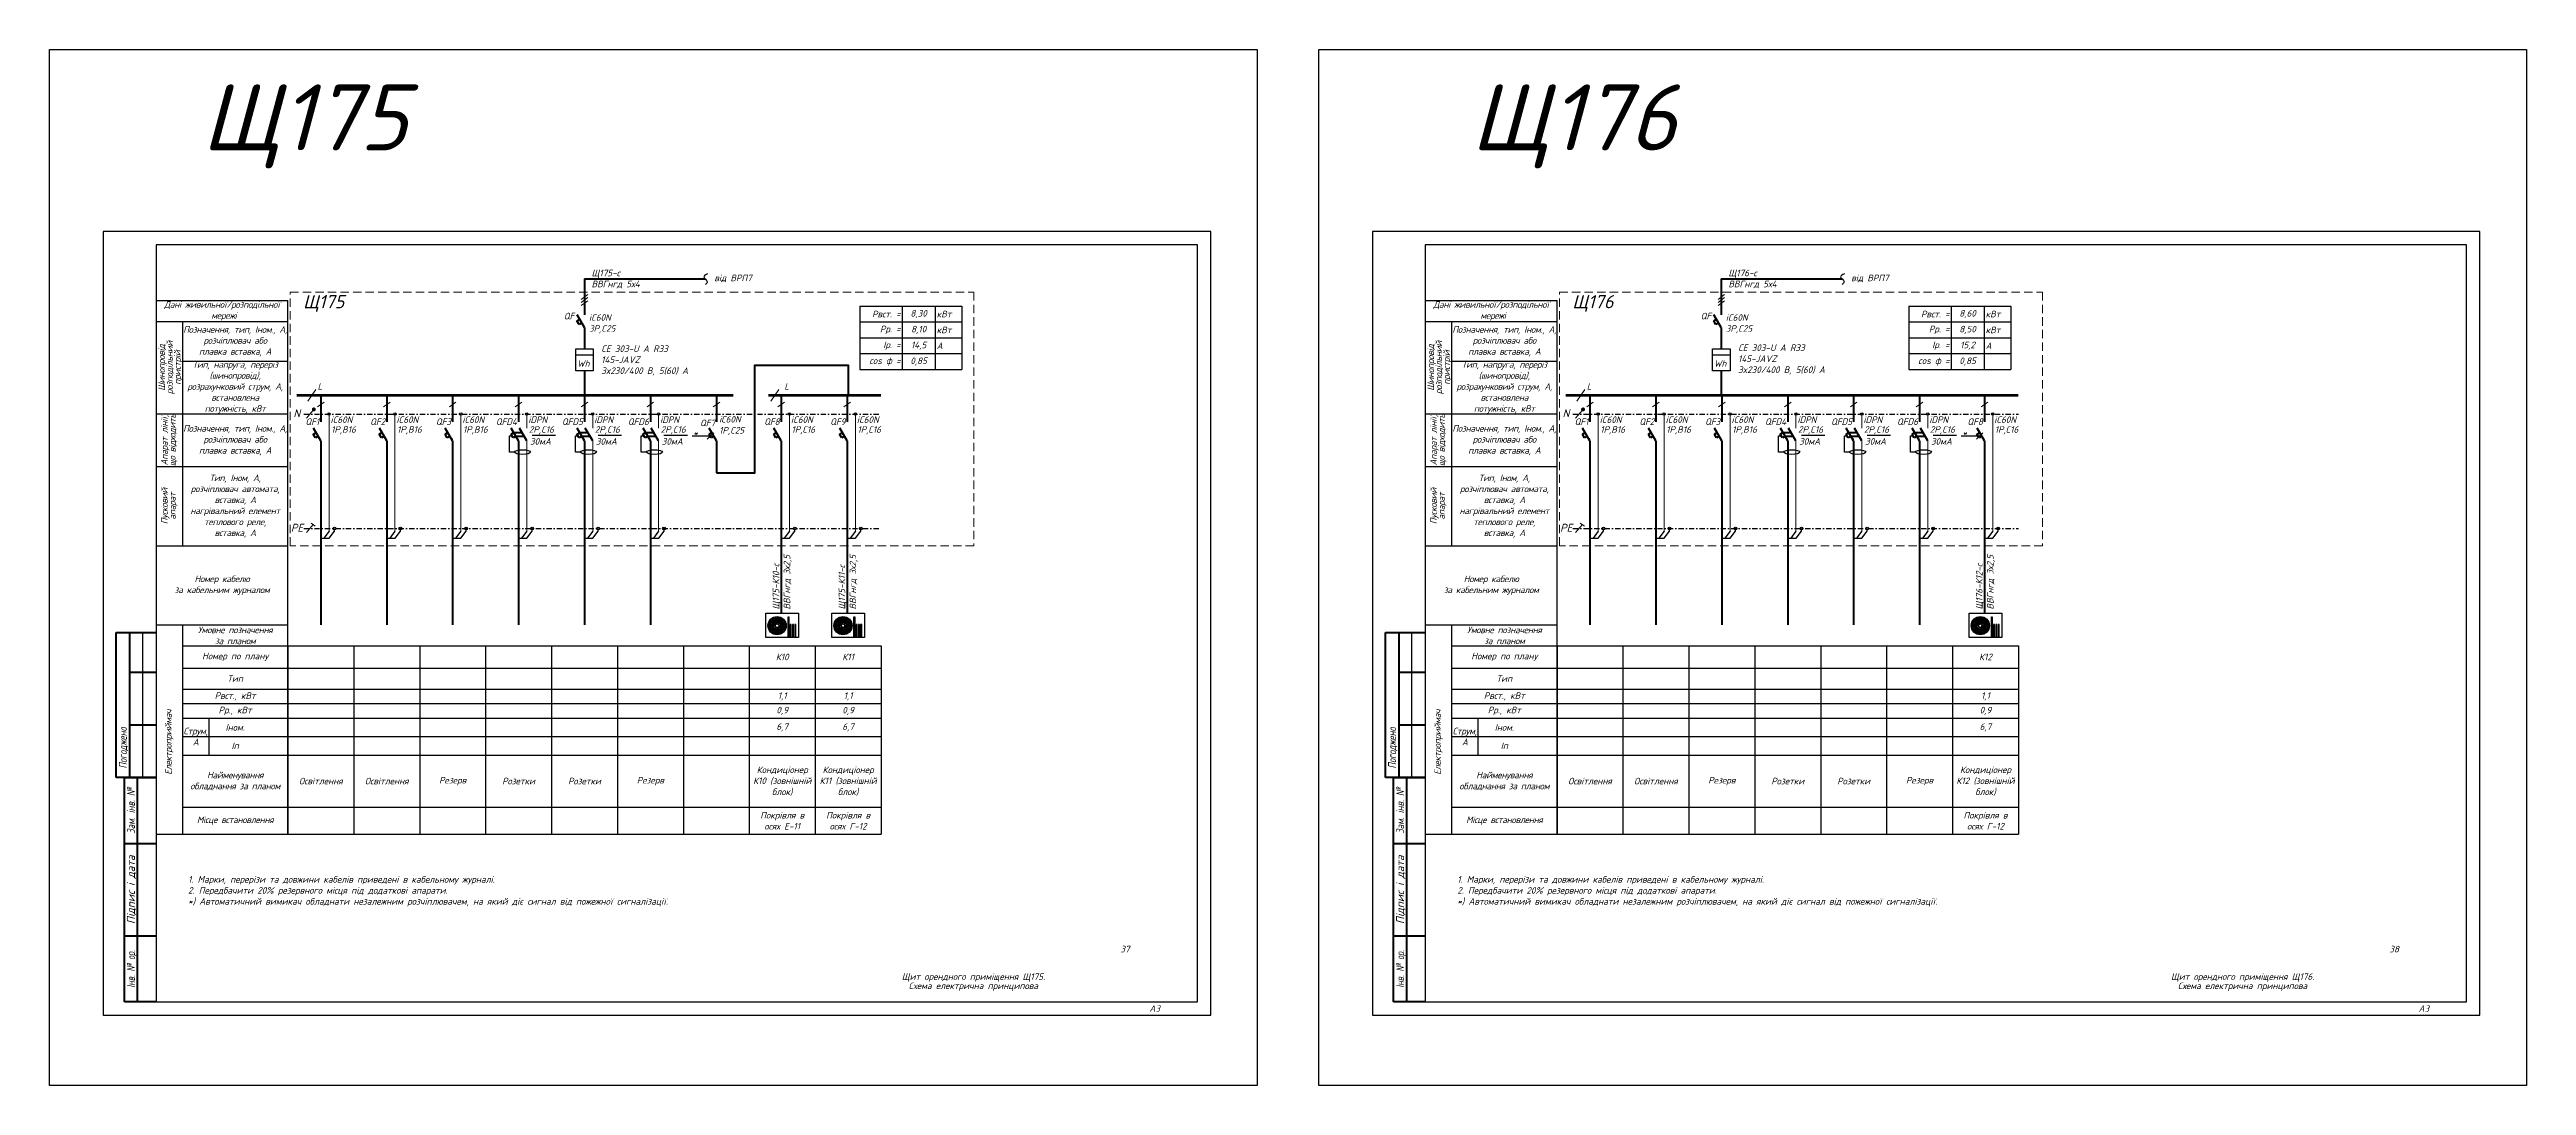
# Model space of a CAD drawing. Header units: millimetres. Extents: x -122434 to 1506205, y -201405 to 386015.
# Drawn here: x 119543 to 213487, y -157317 to -118048 of the extents above; entities that cross this region are included whole.
import ezdxf
from ezdxf.enums import TextEntityAlignment as Align

# ---------------------------------------------------------------- set-up
doc = ezdxf.new("R2010")
doc.units = ezdxf.units.MM
doc.linetypes.add('DASHDOTX2', pattern=[2, 1, -0.5, 0, -0.5])
doc.linetypes.add('DASHED', pattern=[9.525, 6.35, -3.175])
doc.layers.add('Маркування електро ліній', color=7, linetype='Continuous', lineweight=18)
doc.layers.add('Рамка внешняя', color=4, linetype='Continuous', lineweight=30, plot=False)
doc.layers.add('Схема', color=7, linetype='Continuous')
doc.styles.add('GOST 2.304', font='isocpeui.ttf')
doc.styles.add('ICO', font='isocpeui.ttf')
doc.styles.get("Standard").update_dxf_attribs({"font": 'arial.ttf'})
doc.styles.add('ГОСТ 2.304', font='isocpeui.ttf')
doc.styles.add('СГЕНЕРИР_СТИЛЬ_7', font='isocpeui.ttf')
doc.dimstyles.new('М150', dxfattribs={"dimscale": 1, "dimtxt": 2.5, "dimasz": 2.5, "dimexe": 0, "dimexo": 2.5, "dimgap": 1, "dimtad": 1, "dimlfac": 150, "dimtxsty": 'Standard', "dimblk": 'OBLIQUE', "dimcen": 2.5, "dimadec": 0, "dimazin": 0, "dimtfac": 1, "dimtmove": 0, "dimatfit": 3, "dimldrblk": 'OBLIQUE', "dimfxl": 1, "dimarcsym": 0})

# ---------------------------------------------------------------- blocks, each defined once
blk = doc.blocks.new('*T135')
at = {"color": 0, "lineweight": -2, "transparency": 16777216}
for p, q in [((0, 0), (4000, 0)), ((0, 0), (0, -7141)), ((4000, 0), (21500, 0)), ((4000, 0), (4000, -7141)), ((6500, 0), (6500, -6112)), ((9000, 0), (9000, -6112)), ((11500, 0), (11500, -6112)), ((14000, 0), (14000, -6112)), ((16500, 0), (16500, -7141)), ((19000, 0), (19000, -2737)), ((21500, 0), (21500, -2737)), ((0, -837), (4000, -837)), ((4000, -837), (26500, -837)), ((24000, -837), (24000, -4137)), ((26500, -837), (26500, -4137)), ((0, -1637), (4000, -1637)), ((4000, -1637), (26500, -1637)), ((0, -2187), (4000, -2187)), ((0, -2737), (4000, -2737)), ((4000, -2187), (26500, -2187)), ((4000, -2737), (26500, -2737)), ((0, -3437), (4000, -3437)), ((4000, -3437), (21500, -3437)), ((19000, -3437), (19000, -7141)), ((21500, -3437), (21500, -7141)), ((0, -4137), (4000, -4137)), ((4000, -4137), (26500, -4137)), ((0, -6112), (4000, -6112)), ((4000, -6112), (26500, -6112)), ((24000, -6112), (24000, -7141)), ((26500, -6112), (26500, -7141)), ((0, -7141), (4000, -7141)), ((14000, -7141), (26500, -7141))]:
    blk.add_line(p, q, dxfattribs=at)
at = {"color": 0, "linetype": 'ByBlock', "lineweight": -2, "transparency": 16777216}
for p, q in [((21500, 0), (26500, 0)), ((24000, 0), (24000, -837)), ((26500, 0), (26500, -837)), ((19000, -2737), (19000, -3437)), ((21500, -2737), (21500, -3437)), ((21500, -3437), (26500, -3437)), ((24000, -4137), (24000, -6112)), ((26500, -4137), (26500, -6112)), ((6500, -6112), (6500, -7141)), ((9000, -6112), (9000, -7141)), ((11500, -6112), (11500, -7141)), ((14000, -6112), (14000, -7141)), ((4000, -7141), (14000, -7141))]:
    blk.add_line(p, q, dxfattribs=at)
at = {"color": 0, "transparency": 16777216, "char_height": 250, "attachment_point": 5}
for s, insert, width, style in [('Номер по плану', (2000, -418), 3880, 'GOST 2.304'), ('К10', (22750, -418), 2380, 'ГОСТ 2.304'), ('К11', (25250, -418), 2380, 'ГОСТ 2.304'), ('Рвст., кВт', (2000, -1912), 3880, 'GOST 2.304'), ('Тип', (2000, -1237), 3880, 'GOST 2.304'), ('1,1', (22750, -1912), 2380, 'ГОСТ 2.304'), ('1,1', (25250, -1912), 2380, 'ГОСТ 2.304'), ('Рр., кВт', (2000, -2462), 3880, 'GOST 2.304'), ('0,9', (22750, -2462), 2380, 'ГОСТ 2.304'), ('0,9', (25250, -2462), 2380, 'ГОСТ 2.304'), ('Іном.', (2000, -3087), 3880, 'GOST 2.304'), ('Іп', (2000, -3787), 3880, 'GOST 2.304'), ('6,7', (22750, -3087), 2380, 'ГОСТ 2.304'), ('6,7', (25250, -3087), 2380, 'ГОСТ 2.304'), ('Кондиціонер К10 (зовнішній блок)', (22750, -5124), 2380, 'ГОСТ 2.304'), ('Кондиціонер К11 (зовнішній блок)', (25250, -5124), 2380, 'ГОСТ 2.304'), ('{\\T0.95;\\C7;Найменування обладнання за планом}', (2000, -5124), 3880, 'GOST 2.304'), ('Освітлення', (5250, -5124), 2380, 'GOST 2.304'), ('Освітлення', (7750, -5124), 2380, 'GOST 2.304'), ('Резерв', (10250, -5124), 2380, 'GOST 2.304'), ('Розетки', (12750, -5124), 2380, 'GOST 2.304'), ('Розетки', (15250, -5124), 2380, 'GOST 2.304'), ('Резерв', (17750, -5124), 2380, 'GOST 2.304'), ('{\\T0.95;\\C7;Місце встановлення}', (2000, -6626), 3880, 'GOST 2.304'), ('Покрівля в осях Е-11', (22750, -6626), 2380, 'ГОСТ 2.304'), ('Покрівля в осях Г-12', (25250, -6626), 2380, 'ГОСТ 2.304')]:
    blk.add_mtext(s, dxfattribs=dict(at, insert=insert, width=width, style=style))
blk = doc.blocks.new('*U161')
at = {"color": 0, "lineweight": 40}
for p, q in [((0, 0), (0, -1005)), ((-284, -1468), (-180, -1408)), ((-204, -1607), (-284, -1468)), ((0, -1720), (-280, -1240)), ((-100, -1547), (-204, -1607))]:
    blk.add_line(p, q, dxfattribs=at)
at = {"color": 0, "lineweight": 13}
blk.add_line((-124, -441), (124, -256), dxfattribs=at)
at = {"color": 0, "lineweight": 9}
for p, q in [((311, -711), (311, -1240)), ((311, -1240), (311, -1720)), ((311, -2461), (311, -1720)), ((311, -2941), (311, -2461)), ((311, -5151), (311, -2941))]:
    blk.add_line(p, q, dxfattribs=at)
at = {"lineweight": 40}
for p, q in [((0, -1720), (0, -2226)), ((0, -2226), (0, -2941)), ((0, -2941), (0, -4529))]:
    blk.add_line(p, q, dxfattribs=at)
at = {"color": 0}
blk.add_circle((311, -711), 46.3, dxfattribs=at)
at = {"color": 0, "lineweight": 40}
blk.add_point((-37, -1659), dxfattribs=at)
at = {"style": 'ГОСТ 2.304'}
blk.add_attdef('QF', text='', height=250, dxfattribs=at).set_placement((-61, -997), align=Align.MIDDLE_RIGHT)
at = {"lineweight": 50, "style": 'ГОСТ 2.304'}
for tag, p in [('ТYPE', (369, -1046)), ('CURRENT', (391, -1419))]:
    blk.add_attdef(tag, p, '', height=250, dxfattribs=at)
blk = doc.blocks.new('*U159')
at = {"color": 0, "lineweight": 40}
for p, q in [((0, 0), (0, -1005)), ((-284, -1468), (-180, -1408)), ((-204, -1607), (-284, -1468)), ((0, -1720), (-280, -1240)), ((-100, -1547), (-204, -1607)), ((-181, -1409), (130, -1409)), ((-100, -1547), (210, -1547)), ((311, -1720), (31, -1240))]:
    blk.add_line(p, q, dxfattribs=at)
at = {"color": 0, "lineweight": 13}
blk.add_line((-124, -441), (124, -256), dxfattribs=at)
at = {"color": 0, "lineweight": 9}
for p, q in [((311, -711), (311, -1240)), ((311, -2461), (311, -1720)), ((311, -2941), (311, -2461)), ((311, -5151), (311, -2941))]:
    blk.add_line(p, q, dxfattribs=at)
at = {"lineweight": 40}
for p, q in [((0, -1720), (0, -2226)), ((0, -2226), (0, -2941)), ((0, -2941), (0, -4529))]:
    blk.add_line(p, q, dxfattribs=at)
blk.add_line((516, -1512), (1402, -1512))
at = {"color": 0}
blk.add_lwpolyline([(-151, -2149), (-346, -2149), (-346, -1537), (-244, -1537)], dxfattribs=at)
blk.add_circle((311, -711), 46.3, dxfattribs=at)
blk.add_ellipse((153, -2149), major_axis=(-304, 0), ratio=0.29336, dxfattribs=at)
at = {"color": 0, "lineweight": 40}
blk.add_point((-37, -1659), dxfattribs=at)
at = {"style": 'ГОСТ 2.304'}
blk.add_attdef('QF', text='', height=250, dxfattribs=at).set_placement((-61, -997), align=Align.MIDDLE_RIGHT)
at = {"lineweight": 50, "style": 'ГОСТ 2.304'}
for tag, p in [('ТYPE', (369, -1046)), ('CURRENT', (391, -1419)), ('D_CURRENT', (432, -1871))]:
    blk.add_attdef(tag, p, '', height=250, dxfattribs=at)
blk = doc.blocks.new('*U129')
at = {"lineweight": 40}
for p, q in [((4.94, 90), (4.94, 145)), ((4.94, 145), (19.94, 145)), ((9.94, 145), (9.94, 90)), ((9.94, 130), (19.94, 130)), ((9.94, 110), (19.94, 110)), ((19.94, 90), (4.94, 90))]:
    blk.add_line(p, q, dxfattribs=at)
at = {"lineweight": 25}
blk.add_line((14.94, 90), (14.94, 145), dxfattribs=at)
at = {"linetype": 'Continuous', "lineweight": 60}
for p, q in [((8, 5), (8, 90)), ((8, 90), (20, 90)), ((13, 5), (13, 90)), ((8, 65), (20, 65)), ((8, 30), (20, 30)), ((20, 5), (8, 5))]:
    blk.add_line(p, q, dxfattribs=at)
at = {"lineweight": 30, "ltscale": 100}
blk.add_lwpolyline([(20, 5), (415, 5), (415, 292), (20, 292)], close=True, dxfattribs=at)
at = {"layer": 'Рамка внешняя', "ltscale": 100}
blk.add_lwpolyline([(0, 0), (420, 0), (420, 297), (0, 297)], close=True, dxfattribs=at)
at = {"linetype": 'Continuous', "lineweight": 25, "style": 'СГЕНЕРИР_СТИЛЬ_7'}
for s, width, p in [('Погоджено', 0.8, (7.44, 101.27)), ('Зам. інв. №', 0.8, (10.5, 77.5)), ('Інв. № ор.', 0.7, (10.5, 17.5))]:
    blk.add_text(s, height=3, rotation=90, dxfattribs=dict(at, width=width)).set_placement(p, align=Align.MIDDLE_CENTER)
blk.add_text('Підпис і дата', height=3, rotation=90, dxfattribs=at).set_placement((10.5, 47.5), align=Align.MIDDLE_CENTER)
at = {"layer": 'Схема', "linetype": 'Continuous', "style": 'ГОСТ 2.304'}
blk.add_text('А3', height=2.5, dxfattribs=at).set_placement((396.77, 1.24))
blk = doc.blocks.new('_Oblique')
at = {"color": 0, "linetype": 'ByBlock', "lineweight": -2}
blk.add_line((-0.5, -0.5), (0.5, 0.5), dxfattribs=at)
blk = doc.blocks.new('*T136')
at = {"color": 0, "linetype": 'ByBlock', "lineweight": -2, "transparency": 16777216}
for p, q in [((0, 0), (3860, 0)), ((0, 0), (0, -2400)), ((1600, 0), (1600, -2400)), ((2850, 0), (2850, -2400)), ((3860, 0), (3860, -2400)), ((0, -600), (3860, -600)), ((0, -1200), (3860, -1200)), ((0, -1800), (3860, -1800)), ((0, -2400), (3860, -2400))]:
    blk.add_line(p, q, dxfattribs=at)
at = {"color": 0, "transparency": 16777216, "char_height": 250, "style": 'ГОСТ 2.304'}
for s, insert, width, attachment_point in [('Рвст. =', (1540, -300), 1480, 6), ('Рр. =', (1540, -900), 1480, 6), ('8,30', (2225, -300), 1130, 5), ('8,10', (2225, -900), 1130, 5), ('кВт', (2910, -300), 890, 4), ('кВт', (2910, -900), 890, 4), ('Ір. =', (1540, -1500), 1480, 6), ('14,5', (2225, -1500), 1130, 5), ('А', (2910, -1500), 890, 4), ('сos ф =', (1540, -2100), 1480, 6), ('0,85', (2225, -2100), 1130, 5)]:
    blk.add_mtext(s, dxfattribs=dict(at, insert=insert, width=width, attachment_point=attachment_point))
blk = doc.blocks.new('*T137')
at = {"color": 0, "lineweight": -2, "transparency": 16777216}
for p, q in [((0, 0), (4000, 0)), ((0, 0), (0, -7141)), ((4000, 0), (19000, 0)), ((4000, 0), (4000, -7141)), ((6500, 0), (6500, -6112)), ((9000, 0), (9000, -6112)), ((11500, 0), (11500, -6112)), ((14000, 0), (14000, -6112)), ((16500, 0), (16500, -7141)), ((19000, 0), (19000, -2737)), ((0, -837), (4000, -837)), ((4000, -837), (21500, -837)), ((21500, -837), (21500, -4137)), ((0, -1637), (4000, -1637)), ((4000, -1637), (21500, -1637)), ((0, -2187), (4000, -2187)), ((0, -2737), (4000, -2737)), ((4000, -2187), (21500, -2187)), ((4000, -2737), (21500, -2737)), ((0, -3437), (4000, -3437)), ((4000, -3437), (19000, -3437)), ((19000, -3437), (19000, -7141)), ((0, -4137), (4000, -4137)), ((4000, -4137), (21500, -4137)), ((0, -6112), (4000, -6112)), ((4000, -6112), (21500, -6112)), ((21500, -6112), (21500, -7141)), ((0, -7141), (4000, -7141)), ((14000, -7141), (21500, -7141))]:
    blk.add_line(p, q, dxfattribs=at)
at = {"color": 0, "linetype": 'ByBlock', "lineweight": -2, "transparency": 16777216}
for p, q in [((19000, 0), (21500, 0)), ((21500, 0), (21500, -837)), ((19000, -2737), (19000, -3437)), ((19000, -3437), (21500, -3437)), ((21500, -4137), (21500, -6112)), ((6500, -6112), (6500, -7141)), ((9000, -6112), (9000, -7141)), ((11500, -6112), (11500, -7141)), ((14000, -6112), (14000, -7141)), ((4000, -7141), (14000, -7141))]:
    blk.add_line(p, q, dxfattribs=at)
at = {"color": 0, "transparency": 16777216, "char_height": 250, "attachment_point": 5}
for s, insert, width, style in [('Номер по плану', (2000, -418), 3880, 'GOST 2.304'), ('К12', (20250, -418), 2380, 'ГОСТ 2.304'), ('Рвст., кВт', (2000, -1912), 3880, 'GOST 2.304'), ('Тип', (2000, -1237), 3880, 'GOST 2.304'), ('1,1', (20250, -1912), 2380, 'ГОСТ 2.304'), ('Рр., кВт', (2000, -2462), 3880, 'GOST 2.304'), ('0,9', (20250, -2462), 2380, 'ГОСТ 2.304'), ('Іном.', (2000, -3087), 3880, 'GOST 2.304'), ('Іп', (2000, -3787), 3880, 'GOST 2.304'), ('6,7', (20250, -3087), 2380, 'ГОСТ 2.304'), ('Кондиціонер К12 (зовнішній блок)', (20250, -5124), 2380, 'ГОСТ 2.304'), ('{\\T0.95;\\C7;Найменування обладнання за планом}', (2000, -5124), 3880, 'GOST 2.304'), ('Освітлення', (5250, -5124), 2380, 'GOST 2.304'), ('Освітлення', (7750, -5124), 2380, 'GOST 2.304'), ('Резерв', (10250, -5124), 2380, 'GOST 2.304'), ('Розетки', (12750, -5124), 2380, 'GOST 2.304'), ('Розетки', (15250, -5124), 2380, 'GOST 2.304'), ('Резерв', (17750, -5124), 2380, 'GOST 2.304'), ('{\\T0.95;\\C7;Місце встановлення}', (2000, -6626), 3880, 'GOST 2.304'), ('Покрівля в осях Г-12', (20250, -6626), 2380, 'ГОСТ 2.304')]:
    blk.add_mtext(s, dxfattribs=dict(at, insert=insert, width=width, style=style))
blk = doc.blocks.new('*T138')
at = {"color": 0, "linetype": 'ByBlock', "lineweight": -2, "transparency": 16777216}
for p, q in [((0, 0), (3860, 0)), ((0, 0), (0, -2400)), ((1600, 0), (1600, -2400)), ((2850, 0), (2850, -2400)), ((3860, 0), (3860, -2400)), ((0, -600), (3860, -600)), ((0, -1200), (3860, -1200)), ((0, -1800), (3860, -1800)), ((0, -2400), (3860, -2400))]:
    blk.add_line(p, q, dxfattribs=at)
at = {"color": 0, "transparency": 16777216, "char_height": 250, "style": 'ГОСТ 2.304'}
for s, insert, width, attachment_point in [('Рвст. =', (1540, -300), 1480, 6), ('Рр. =', (1540, -900), 1480, 6), ('8,60', (2225, -300), 1130, 5), ('8,50', (2225, -900), 1130, 5), ('кВт', (2910, -300), 890, 4), ('кВт', (2910, -900), 890, 4), ('Ір. =', (1540, -1500), 1480, 6), ('15,2', (2225, -1500), 1130, 5), ('А', (2910, -1500), 890, 4), ('сos ф =', (1540, -2100), 1480, 6), ('0,85', (2225, -2100), 1130, 5)]:
    blk.add_mtext(s, dxfattribs=dict(at, insert=insert, width=width, attachment_point=attachment_point))

msp = doc.modelspace()

# ---------------------------------------------------------------- linework, layer by layer
at = {"color": 7, "ltscale": 200}
for p, q in [((123582, -126743), (123582, -147980)), ((171719, -126743), (171719, -147980)), ((124582, -128356), (124582, -131856)), ((172719, -128356), (172719, -131856)), ((124582, -129856), (128582, -129856)), ((172719, -129856), (176719, -129856)), ((123582, -131856), (128582, -131856)), ((124582, -131856), (124582, -133856)), ((171719, -131856), (176719, -131856)), ((172719, -131856), (172719, -133856)), ((123582, -133856), (128582, -133856)), ((124582, -133856), (124582, -136856)), ((171719, -133856), (176719, -133856)), ((172719, -133856), (172719, -136856)), ((123582, -136856), (128582, -136856)), ((171719, -136856), (176719, -136856)), ((123582, -139856), (128582, -139856)), ((124582, -139856), (124582, -147796)), ((171719, -139856), (176719, -139856)), ((172719, -139856), (172719, -147796)), ((124582, -140656), (128582, -140656)), ((172719, -140656), (176719, -140656)), ((125582, -143392), (125582, -144792)), ((173719, -143392), (173719, -144792)), ((123582, -147796), (128582, -147796)), ((171719, -147796), (176719, -147796))]:
    msp.add_line(p, q, dxfattribs=at)
at = {"lineweight": 40, "ltscale": 200}
for p, q in [((139832, -126746), (144411, -126746)), ((139832, -126746), (139832, -128103)), ((182950, -126746), (187529, -126746)), ((182950, -126746), (182950, -128103)), ((144839, -132877), (144839, -133383)), ((144839, -133383), (144839, -134098)), ((129832, -135686), (129832, -139856)), ((132332, -135686), (132332, -139856)), ((134832, -135686), (134832, -139856)), ((137332, -135686), (137332, -139856)), ((139832, -135686), (139832, -139856)), ((142332, -135686), (142332, -139856)), ((177969, -135686), (177969, -139856)), ((180469, -135686), (180469, -139856)), ((182969, -135686), (182969, -139856)), ((185469, -135686), (185469, -139856)), ((187969, -135686), (187969, -139856)), ((190469, -135686), (190469, -139856))]:
    msp.add_line(p, q, dxfattribs=at)
at = {"ltscale": 200}
for p, q in [((123582, -127556), (128582, -127556)), ((128582, -147796), (128582, -127556)), ((171719, -127556), (176719, -127556)), ((176719, -147796), (176719, -127556)), ((123582, -128356), (128582, -128356)), ((171719, -128356), (176719, -128356))]:
    msp.add_line(p, q, dxfattribs=at)
at = {"color": 0, "lineweight": 13, "ltscale": 200}
for p, q in [((139708, -127517), (139956, -127332)), ((139708, -127637), (139956, -127452)), ((139708, -127757), (139956, -127572)), ((182826, -127517), (183074, -127332)), ((182826, -127637), (183074, -127452)), ((182826, -127757), (183074, -127572)), ((144715, -131597), (144963, -131412))]:
    msp.add_line(p, q, dxfattribs=at)
at = {"color": 0, "lineweight": 40, "ltscale": 200}
for p, q in [((139548, -128332), (139652, -128272)), ((139628, -128470), (139548, -128332)), ((139832, -128583), (139552, -128103)), ((139732, -128410), (139628, -128470)), ((139832, -128583), (139832, -129398)), ((182666, -128332), (182770, -128272)), ((182746, -128470), (182666, -128332)), ((182950, -128583), (182670, -128103)), ((182850, -128410), (182746, -128470)), ((182950, -128583), (182950, -129398)), ((139832, -130231), (139832, -131157)), ((182950, -130231), (182950, -131157)), ((144839, -131157), (144839, -132161)), ((144839, -132877), (144559, -132397)), ((144555, -132625), (144659, -132565)), ((144635, -132764), (144555, -132625)), ((144739, -132704), (144635, -132764))]:
    msp.add_line(p, q, dxfattribs=at)
at = {"color": 7, "lineweight": 30, "ltscale": 200}
for p, q in [((139502, -129626), (140162, -129626)), ((182620, -129626), (183280, -129626))]:
    msp.add_line(p, q, dxfattribs=at)
at = {"lineweight": 15, "ltscale": 200}
for p, q in [((129639, -130938), (129334, -131375)), ((147207, -130938), (146902, -131375)), ((177777, -130938), (177471, -131375))]:
    msp.add_line(p, q, dxfattribs=at)
at = {"color": 0, "linetype": 'DASHDOTX2', "ltscale": 200}
for p, q in [((129186, -131868), (151082, -131868)), ((177324, -131868), (194219, -131868)), ((129186, -136207), (151082, -136207)), ((177324, -136207), (194219, -136207))]:
    msp.add_line(p, q, dxfattribs=at)
at = {"color": 0, "ltscale": 200}
for p, q in [((130349, -136307), (130349, -136207)), ((132849, -136307), (132849, -136207)), ((135349, -136307), (135349, -136207)), ((137849, -136307), (137849, -136207)), ((140349, -136307), (140349, -136207)), ((142849, -136307), (142849, -136207)), ((178486, -136307), (178486, -136207)), ((180986, -136307), (180986, -136207)), ((183486, -136307), (183486, -136207)), ((185986, -136307), (185986, -136207)), ((188486, -136307), (188486, -136207)), ((190986, -136307), (190986, -136207)), ((129823, -136568), (130147, -136568)), ((130143, -136308), (129946, -136568)), ((130147, -136568), (130349, -136307)), ((132323, -136568), (132647, -136568)), ((132643, -136308), (132446, -136568)), ((132647, -136568), (132849, -136307)), ((134823, -136568), (135147, -136568)), ((135143, -136308), (134946, -136568)), ((135147, -136568), (135349, -136307)), ((137323, -136568), (137647, -136568)), ((137643, -136308), (137446, -136568)), ((137647, -136568), (137849, -136307)), ((139823, -136568), (140147, -136568)), ((140143, -136308), (139946, -136568)), ((140147, -136568), (140349, -136307)), ((142323, -136568), (142647, -136568)), ((142643, -136308), (142446, -136568)), ((142647, -136568), (142849, -136307)), ((177960, -136568), (178284, -136568)), ((178280, -136308), (178083, -136568)), ((178284, -136568), (178486, -136307)), ((180460, -136568), (180784, -136568)), ((180780, -136308), (180583, -136568)), ((180784, -136568), (180986, -136307)), ((182960, -136568), (183284, -136568)), ((183280, -136308), (183083, -136568)), ((183284, -136568), (183486, -136307)), ((185460, -136568), (185784, -136568)), ((185780, -136308), (185583, -136568)), ((185784, -136568), (185986, -136307)), ((187960, -136568), (188284, -136568)), ((188280, -136308), (188083, -136568)), ((188284, -136568), (188486, -136307)), ((190460, -136568), (190784, -136568)), ((190780, -136308), (190583, -136568)), ((190784, -136568), (190986, -136307))]:
    msp.add_line(p, q, dxfattribs=at)
at = {"lineweight": 40, "ltscale": 300}
for p, q in [((147294, -135686), (147294, -139420)), ((149794, -135686), (149794, -139420)), ((192931, -135686), (192931, -139420))]:
    msp.add_line(p, q, dxfattribs=at)
at = {"color": 0, "ltscale": 300}
for p, q in [((147811, -136307), (147811, -136207)), ((150311, -136307), (150311, -136207)), ((193448, -136307), (193448, -136207)), ((147285, -136568), (147608, -136568)), ((147605, -136308), (147407, -136568)), ((147608, -136568), (147811, -136307)), ((149785, -136568), (150108, -136568)), ((150105, -136308), (149907, -136568)), ((150108, -136568), (150311, -136307)), ((192922, -136568), (193246, -136568)), ((193242, -136308), (193045, -136568)), ((193246, -136568), (193448, -136307))]:
    msp.add_line(p, q, dxfattribs=at)
for p, q in [((147069, -139886), (146791, -139886)), ((147081, -139848), (146831, -139725)), ((147081, -139925), (146831, -140048)), ((147099, -139830), (146975, -139580)), ((147099, -139943), (146975, -140193)), ((147137, -139818), (147137, -139540)), ((147137, -139955), (147137, -140233)), ((147176, -139830), (147299, -139580)), ((147176, -139943), (147299, -140193)), ((147193, -139848), (147443, -139725)), ((147193, -139925), (147443, -140048)), ((147205, -139886), (147483, -139886)), ((149569, -139886), (149291, -139886)), ((149581, -139848), (149331, -139725)), ((149581, -139925), (149331, -140048)), ((149599, -139830), (149475, -139580)), ((149599, -139943), (149475, -140193)), ((149637, -139818), (149637, -139540)), ((149637, -139955), (149637, -140233)), ((149676, -139830), (149799, -139580)), ((149676, -139943), (149799, -140193)), ((149693, -139848), (149943, -139725)), ((149693, -139925), (149943, -140048)), ((149705, -139886), (149983, -139886)), ((192706, -139886), (192428, -139886)), ((192718, -139848), (192468, -139725)), ((192718, -139925), (192468, -140048)), ((192736, -139830), (192613, -139580)), ((192736, -139943), (192613, -140193)), ((192774, -139818), (192774, -139540)), ((192774, -139955), (192774, -140233)), ((192813, -139830), (192936, -139580)), ((192813, -139943), (192936, -140193)), ((192831, -139848), (193081, -139725)), ((192831, -139925), (193081, -140048)), ((192843, -139886), (193121, -139886))]:
    msp.add_line(p, q)
at = {"color": 3}
for points in [[(119543, -118048), (165350, -118048), (165350, -157317), (119543, -157317)], [(167680, -118048), (213487, -118048), (213487, -157317), (167680, -157317)]]:
    msp.add_lwpolyline(points, close=True, dxfattribs=at)
at = {"linetype": 'DASHED', "lineweight": 18, "ltscale": 50}
for points in [[(128672, -127246), (154603, -127246), (154603, -136856), (128672, -136856)], [(176809, -127246), (195134, -127246), (195134, -136856), (176809, -136856)]]:
    msp.add_lwpolyline(points, close=True, dxfattribs=at)
at = {"color": 7, "lineweight": 30, "ltscale": 50}
for points in [[(139502, -129398), (140162, -129398), (140162, -130231), (139502, -130231)], [(182620, -129398), (183280, -129398), (183280, -130231), (182620, -130231)]]:
    msp.add_lwpolyline(points, close=True, dxfattribs=at)
at = {"lineweight": 50, "ltscale": 50}
msp.add_lwpolyline([(144839, -134098), (146287, -134098), (146287, -130009), (149829, -130009), (149829, -131157)], dxfattribs=at)
at = {"color": 0, "lineweight": 40, "ltscale": 50, "const_width": 100}
for points in [[(128915, -131157), (145481, -131157)], [(146809, -131157), (151082, -131157)], [(177052, -131157), (194219, -131157)]]:
    msp.add_lwpolyline(points, dxfattribs=at)
at = {"lineweight": 20, "ltscale": 50}
for points in [[(129542, -131718), (129285, -132018)], [(177679, -131718), (177423, -132018)], [(129542, -136056), (129285, -136356)], [(129538, -136053), (129619, -136117), (129464, -135996)], [(177679, -136056), (177423, -136356)], [(177676, -136053), (177757, -136117), (177602, -135996)]]:
    msp.add_lwpolyline(points, dxfattribs=at)
at = {"lineweight": 9, "ltscale": 50, "const_width": 75}
for points in [[(129530, -131690, 1), (129605, -131690, 1)], [(177668, -131690, 1), (177743, -131690, 1)]]:
    msp.add_lwpolyline(points, format="xyb", close=True, dxfattribs=at)
at = {"lineweight": 30}
for points in [[(146711, -139420), (147953, -139420), (147953, -140333), (146711, -140333)], [(149211, -139420), (150453, -139420), (150453, -140333), (149211, -140333)], [(192348, -139420), (193590, -139420), (193590, -140333), (192348, -140333)]]:
    msp.add_lwpolyline(points, close=True, dxfattribs=at)
for points in [[(147553, -139550), (147587, -139550), (147587, -140299), (147553, -140299)], [(147632, -140299), (147674, -140299), (147674, -139845), (147632, -139845)], [(147720, -140299), (147761, -140299), (147761, -139845), (147720, -139845)], [(147807, -140299), (147849, -140299), (147849, -139845), (147807, -139845)], [(150053, -139550), (150087, -139550), (150087, -140299), (150053, -140299)], [(150132, -140299), (150174, -140299), (150174, -139845), (150132, -139845)], [(150220, -140299), (150261, -140299), (150261, -139845), (150220, -139845)], [(150307, -140299), (150349, -140299), (150349, -139845), (150307, -139845)], [(193191, -139550), (193224, -139550), (193224, -140299), (193191, -140299)], [(193270, -140299), (193311, -140299), (193311, -139845), (193270, -139845)], [(193357, -140299), (193399, -140299), (193399, -139845), (193357, -139845)], [(193445, -140299), (193486, -140299), (193486, -139845), (193445, -139845)]]:
    msp.add_lwpolyline(points, close=True)
at = {"color": 0}
for centre in [(130349, -136207), (132849, -136207), (135349, -136207), (137849, -136207), (140349, -136207), (142849, -136207), (147811, -136207, 0), (150311, -136207, 0), (178486, -136207), (180986, -136207), (183486, -136207), (185986, -136207), (188486, -136207), (190986, -136207), (193448, -136207, 0)]:
    msp.add_circle(centre, 51.8, dxfattribs=at)
for centre, radius in [((147137, -139886), 346), ((147137, -139886), 332), ((147137, -139886), 298), ((147137, -139886), 264), ((147137, -139886), 231), ((147137, -139886), 197), ((147137, -139886), 164), ((147137, -139886), 130), ((147137, -139886), 68.3), ((149637, -139886), 346), ((149637, -139886), 332), ((149637, -139886), 298), ((149637, -139886), 264), ((149637, -139886), 231), ((149637, -139886), 197), ((149637, -139886), 164), ((149637, -139886), 130), ((149637, -139886), 68.3), ((192774, -139886), 346), ((192774, -139886), 332), ((192774, -139886), 298), ((192774, -139886), 264), ((192774, -139886), 231), ((192774, -139886), 197), ((192774, -139886), 164), ((192774, -139886), 130), ((192774, -139886), 68.3)]:
    msp.add_circle(centre, radius)
for points in [[(144501, -126547), (144357, -126670), (144485, -126850), (144421, -126957)], [(187619, -126547), (187475, -126670), (187603, -126850), (187539, -126957)]]:
    msp.add_spline(points, degree=3)
at = {"color": 0, "lineweight": 40}
msp.add_point((144802, -132815), dxfattribs=at)

# ---------------------------------------------------------------- block references
at = {"xscale": 100, "yscale": 100, "zscale": 100}
for p in [(121582, -154650), (169719, -154650)]:
    msp.add_blockref('*U129', p, dxfattribs=at)
for name, p in [('*T136', (150281, -127776)), ('*T138', (190065, -127776)), ('*T135', (124582, -140656)), ('*T137', (172719, -140656))]:
    msp.add_blockref(name, p)
at = {"lineweight": 50}
for name, p, values in [('*U161', (129832, -131157), {'QF': 'QF1', 'ТYPE': 'iC60N', 'CURRENT': '1P,B16'}), ('*U161', (132332, -131157), {'QF': 'QF2', 'ТYPE': 'iC60N', 'CURRENT': '1P,B16'}), ('*U161', (134832, -131157), {'QF': 'QF3', 'ТYPE': 'iC60N', 'CURRENT': '1P,B16'}), ('*U159', (137332, -131157), {'QF': 'QFD4', 'ТYPE': 'iDPN', 'CURRENT': '2P,C16', 'D_CURRENT': '30мА'}), ('*U161', (147294, -131157), {'QF': 'QF8', 'ТYPE': 'iC60N', 'CURRENT': '1P,С16'}), ('*U161', (149794, -131157), {'QF': 'QF9', 'ТYPE': 'iC60N', 'CURRENT': '1P,С16'}), ('*U161', (177969, -131157), {'QF': 'QF1', 'ТYPE': 'iC60N', 'CURRENT': '1P,B16'}), ('*U161', (180469, -131157), {'QF': 'QF2', 'ТYPE': 'iC60N', 'CURRENT': '1P,B16'}), ('*U161', (182969, -131157), {'QF': 'QF3', 'ТYPE': 'iC60N', 'CURRENT': '1P,B16'}), ('*U159', (185469, -131157), {'QF': 'QFD4', 'ТYPE': 'iDPN', 'CURRENT': '2P,C16', 'D_CURRENT': '30мА'}), ('*U161', (192931, -131157), {'QF': 'QF8', 'ТYPE': 'iC60N', 'CURRENT': '1P,С16'})]:
    msp.add_blockref(name, p, dxfattribs=at).add_auto_attribs(values)
for p, values in [((139832, -131157), {'QF': 'QFD5', 'ТYPE': 'iDPN', 'CURRENT': '2P,C16', 'D_CURRENT': '30мА'}), ((142332, -131157), {'QF': 'QFD6', 'ТYPE': 'iDPN', 'CURRENT': '2P,C16', 'D_CURRENT': '30мА'}), ((187969, -131157), {'QF': 'QFD5', 'ТYPE': 'iDPN', 'CURRENT': '2P,C16', 'D_CURRENT': '30мА'}), ((190469, -131157), {'QF': 'QFD6', 'ТYPE': 'iDPN', 'CURRENT': '2P,C16', 'D_CURRENT': '30мА'})]:
    msp.add_blockref('*U159', p).add_auto_attribs(values)

# ---------------------------------------------------------------- texts
at = {"color": 3, "lineweight": 40, "style": 'GOST 2.304'}
for s, p in [('Щ175', (125312, -121869)), ('Щ176', (173449, -121869))]:
    msp.add_text(s, height=2500, dxfattribs=at).set_placement(p)
at = {"color": 0, "lineweight": 40, "style": 'GOST 2.304'}
for s, height, p in [('Щ175', 500, (129161, -127856)), ('Щ176', 500, (177299, -127856)), ('*', 250, (143958, -132707)), ('*', 250, (192095, -132707))]:
    msp.add_text(s, height=height, dxfattribs=at).set_placement(p)
at = {"color": 7, "lineweight": 40, "style": 'ГОСТ 2.304'}
for p in [(139560, -130074), (182678, -130074)]:
    msp.add_text('Wh', height=250, dxfattribs=at).set_placement(p)
at = {"color": 0, "lineweight": 9, "style": 'ICO'}
for s, height, p in [('L', 243, (129712, -130938)), ('L', 243, (147415, -130938)), ('L', 243, (177849, -130938)), ('N', 300, (128792, -131987)), ('N', 300, (176929, -131987)), ('PE', 300, (128699, -136325)), ('PE', 300, (176836, -136325))]:
    msp.add_text(s, height=height, dxfattribs=at).set_placement(p)
at = {"linetype": 'Continuous', "char_height": 250, "style": 'ГОСТ 2.304'}
for s, insert, width, attachment_point in [('{\\C7;Щ175-с\\PВВГнгд 5х4}', (140101, -126746), 4000, 4), ('{\\C7;від ВРП7}', (144757, -126724), 4000, 4), ('{\\C7;Щ176-с\\PВВГнгд 5х4}', (183219, -126746), 4000, 4), ('{\\C7;від ВРП7}', (187875, -126724), 4000, 4), ('{\\T0.95;Дані живильної/розподільної\\P мережі}', (126082, -127956), 5000, 5), ('{\\T0.95;Дані живильної/розподільної\\P мережі}', (174219, -127956), 5000, 5), ('{\\T0.95;Позначення, тип, Iном., А, розчіплювач або \\Pплавка вставка, А}', (126582, -129106), 4000, 5), ('{\\T0.95;Позначення, тип, Iном., А, розчіплювач або \\Pплавка вставка, А}', (174719, -129106), 4000, 5)]:
    msp.add_mtext(s, dxfattribs=dict(at, insert=insert, width=width, attachment_point=attachment_point))
at = {"color": 1, "linetype": 'Continuous', "char_height": 250, "attachment_point": 4, "style": 'ГОСТ 2.304'}
for s, insert, width in [('{\\C7;QF}', (139048, -128151), 562.36), ('{\\C7;iC60N\\P3P,C25}', (140003, -128444), 4000), ('{\\C7;QF}', (182166, -128151), 562.36), ('{\\C7;iC60N\\P3P,C25}', (183120, -128444), 4000)]:
    msp.add_mtext(s, dxfattribs=dict(at, insert=insert, width=width))
at = {"color": 7, "linetype": 'Continuous', "char_height": 250, "attachment_point": 5, "rotation": 90, "line_spacing_factor": 0.72, "style": 'ГОСТ 2.304'}
for s, insert, width in [('{\\T0.95;Шинопровід\\Pрозподільний \\Pпристрій}', (124127, -130106), 3500), ('{\\T0.95;Шинопровід\\Pрозподільний \\Pпристрій}', (172264, -130106), 3500), ('{\\T0.95;Апарат лінії, що відходить}', (124082, -132856), 2000), ('{\\T0.95;Апарат лінії, що відходить}', (172219, -132856), 2000), ('{\\T0.95;Пусковий \\Pапарат}', (124082, -135356), 3000), ('{\\T0.95;Пусковий \\Pапарат}', (172219, -135356), 3000), ('{\\T0.95;Електроприймач}', (124082, -144306), 8900), ('{\\T0.95;Електроприймач}', (172219, -144306), 8900)]:
    msp.add_mtext(s, dxfattribs=dict(at, insert=insert, width=width))
at = {"ltscale": 100, "char_height": 250, "attachment_point": 1, "style": 'GOST 2.304'}
for width, insert in [(3730.66, (140466, -129264, 0)), (3620.55, (183584, -129226, 0))]:
    msp.add_mtext_dynamic_manual_height_columns('{\\C7;CE 303-U A R33 145-JAVZ\\P3x230/400 В, 5(60) А}', width=width, gutter_width=1250, heights=[0], dxfattribs=dict(at, insert=insert))
at = {"color": 7, "linetype": 'Continuous', "char_height": 250, "style": 'ГОСТ 2.304'}
for s, insert, width, attachment_point in [('{\\T0.95;Тип, напруга, переріз (шинопровід), розрахунковий струм, А, встановлена \\Pпотужність, кВт}', (126582, -130856), 4000, 5), ('{\\T0.95;Тип, напруга, переріз (шинопровід), розрахунковий струм, А, встановлена \\Pпотужність, кВт}', (174719, -130856), 4000, 5), ('{\\T0.95;Позначення, тип, Iном., А, розчіплювач або \\Pплавка вставка, А}', (126582, -132856), 4000, 5), ('{\\C256;iС60N\\P}1P,C{\\C256;25}', (144940, -132300), 4000, 4), ('{\\T0.95;Позначення, тип, Iном., А, розчіплювач або \\Pплавка вставка, А}', (174719, -132856), 4000, 5), ('{\\T0.95;Тип, Iном, А,\\Pрозчіплювач автомата,\\Pвставка, А\\Pнагрівальний елемент теплового реле,\\Pвставка, А}', (126582, -135356), 4000, 5), ('{\\T0.95;Тип, Iном, А,\\Pрозчіплювач автомата,\\Pвставка, А\\Pнагрівальний елемент теплового реле,\\Pвставка, А}', (174719, -135356), 4000, 5), ('{\\T0.95;Номер кабелю \\Pза кабельним журналом}', (126082, -138356), 5000, 5), ('{\\T0.95;Номер кабелю \\Pза кабельним журналом}', (174219, -138356), 5000, 5), ('{\\T0.95;Умовне позначення \\Pза планом}', (126582, -140256), 4000, 5), ('{\\T0.95;Умовне позначення \\Pза планом}', (174719, -140256), 4000, 5), ('{\\T0.95;Струм, А}', (125082, -144092), 1000, 5), ('{\\T0.95;Струм, А}', (173219, -144092), 1000, 5)]:
    msp.add_mtext(s, dxfattribs=dict(at, insert=insert, width=width, attachment_point=attachment_point))
at = {"color": 7, "linetype": 'Continuous', "char_height": 250, "width": 4000, "attachment_point": 4, "rotation": 90, "style": 'ГОСТ 2.304'}
for s, insert in [('\\pt3000;{\\C256;Щ175-К10-с\\PВВГнгд 3х2,5}', (147332, -139276)), ('\\pt3000;{\\C256;Щ175-К11-с\\PВВГнгд 3х2,5}', (149832, -139276)), ('\\pt3000;{\\C256;Щ176-К12-с\\PВВГнгд 3х2,5}', (192969, -139276))]:
    msp.add_mtext(s, dxfattribs=dict(at, insert=insert))
at = {"lineweight": 15, "char_height": 250, "width": 18839.47, "attachment_point": 1, "style": 'ГОСТ 2.304'}
for insert in [(124799, -149381), (172937, -149381)]:
    msp.add_mtext('{\\C7;1. Марки, перерізи та довжини кабелів приведені в кабельному журналі}.\\P{\\C7;2. Передбачити 20% резервного місця під додаткові апарати.\\P*) }Автоматичний вимикач обладнати незалежним розчіплювачем, на який діє сигнал від пожежної сигналізації.', dxfattribs=dict(at, insert=insert))
at = {"linetype": 'Continuous', "lineweight": 25, "char_height": 250, "attachment_point": 5, "line_spacing_factor": 0.84, "style": 'GOST 2.304'}
for s, insert, width in [('{\\C7;37}', (160332, -152150), 1500), ('{\\C7;38}', (208469, -152150), 1500), ('{\\C7;Щит орендного приміщення Щ175. \\PСхема електрична принципова }', (154582, -153400), 7000), ('{\\C7;Щит орендного приміщення Щ176. \\PСхема електрична принципова }', (202719, -153400), 7000)]:
    msp.add_mtext(s, dxfattribs=dict(at, insert=insert, width=width))
at = {"style": 'ГОСТ 2.304'}
msp.add_attdef('QF7', text='QF', height=250, dxfattribs=at).set_placement((144787, -132201), align=Align.MIDDLE_RIGHT)

# ---------------------------------------------------------------- leaders
at = {"layer": 'Маркування електро ліній'}
for points in [[(144611, -132698), (143915, -132698)], [(192749, -132698), (192052, -132698)]]:
    msp.add_leader(points, dimstyle='М150', override={"dimasz": 250, "dimtad": 0}, dxfattribs=at)

doc.saveas('drawing.dxf')
